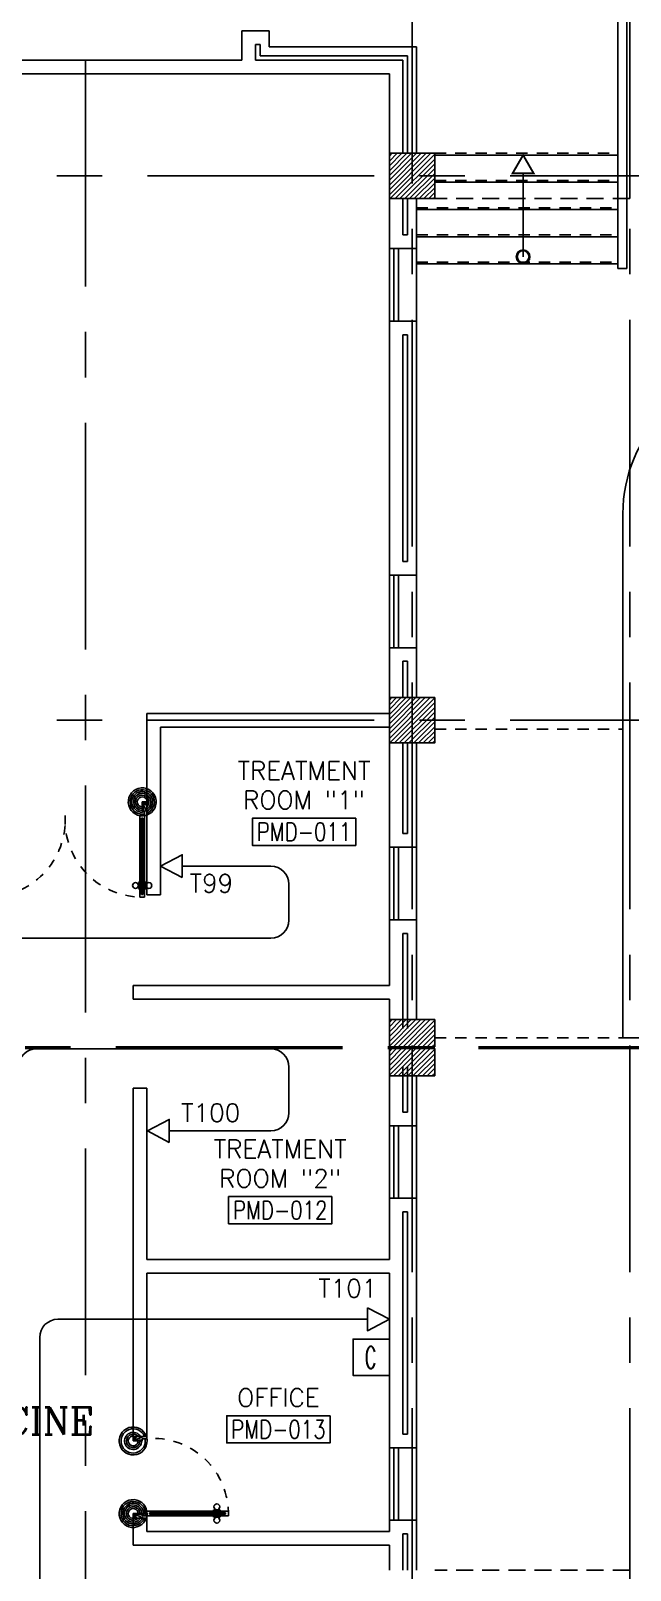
# Model space of a CAD drawing. Extents: x 0.8 to 94.1, y -6.1 to 84.2.
# Drawn here: x 77.59 to 84.2, y 34.72 to 51.69 of the extents above; entities that cross this region are included whole.
import ezdxf
from ezdxf.enums import TextEntityAlignment as Align

# ---------------------------------------------------------------- set-up
doc = ezdxf.new("R2010")
doc.units = 0
doc.header["$MEASUREMENT"] = 0
doc.header["$PDMODE"] = 3
doc.header["$PDSIZE"] = 0.1
for name, pattern in [('CENTERX2', [4, 2.5, -0.5, 0.5, -0.5]), ('HIDDEN', [0.375, 0.25, -0.125]), ('HIDDEN2', [0.1875, 0.125, -0.0625])]:
    doc.linetypes.add(name, pattern=pattern)
doc.layers.get('0').update_dxf_attribs({"color": 11, "linetype": 'CONTINUOUS'})
doc.layers.get('DEFPOINTS').update_dxf_attribs({"color": 11, "linetype": 'CONTINUOUS'})
for name, color, linetype in [('AX-DIM', 11, 'CONTINUOUS'), ('AXES', 11, 'CENTERX2'), ('CANOPY-LN', 11, 'CONTINUOUS'), ('COL', 11, 'CONTINUOUS'), ('DOOR', 11, 'CONTINUOUS'), ('E-CO', 6, 'CONTINUOUS'), ('E-TEL', 4, 'CONTINUOUS'), ('E-TEXT', 2, 'CONTINUOUS'), ('E-WIRE', 4, 'CONTINUOUS'), ('Handrail', 11, 'CONTINUOUS'), ('HAT', 11, 'CONTINUOUS'), ('HIDDEN', 11, 'HIDDEN2'), ('INSUL', 11, 'CONTINUOUS'), ('RM-BOX', 11, 'CONTINUOUS'), ('RM-NAME', 11, 'CONTINUOUS'), ('RM-NO', 11, 'CONTINUOUS'), ('STR', 11, 'CONTINUOUS'), ('WALL', 11, 'CONTINUOUS'), ('WIN', 11, 'CONTINUOUS')]:
    doc.layers.add(name, color=color, linetype=linetype)
doc.styles.add('ROMANC', font='romanc', dxfattribs={"height": 0.1})
doc.styles.add('ROMANS', font='ROMANS.shx', dxfattribs={"width": 0.6})
doc.styles.get("Standard").update_dxf_attribs({"font": 'TXT.shx'})
doc.dimstyles.new('STANDARD in', dxfattribs={"dimtxt": 0.2, "dimasz": 0.1, "dimexe": 0.07, "dimexo": 0.05, "dimgap": 0.1, "dimtad": 1, "dimdec": 0, "dimlfac": 1000, "dimzin": 0, "dimdsep": 46, "dimtxsty": 'ROMANS', "dimblk": 'ARCHTICK', "dimcen": 0.05, "dimdle": 0.05, "dimclrd": 7, "dimclre": 7, "dimclrt": 2, "dimadec": 0, "dimazin": 0, "dimtfac": 1, "dimtdec": 0, "dimtmove": 2, "dimatfit": 3, "dimldrblk": 'ARCHTICK', "dimfxl": 0, "dimtolj": 1, "dimtzin": 0, "dimarcsym": 0})

# ---------------------------------------------------------------- blocks, each defined once
blk = doc.blocks.new('_ARCHTICK')
at = {"color": 0, "linetype": 'ByBlock', "const_width": 0.15}
blk.add_lwpolyline([(-0.5, -0.5), (0.5, 0.5)], dxfattribs=at)
blk = doc.blocks.new('*D195')
at = {"layer": 'AX-DIM', "color": 7, "lineweight": -2}
for p, q in [((92.679, 71.989), (92.679, 12.569)), ((82.097, 71.939), (92.749, 71.939)), ((82.097, 12.619), (92.749, 12.619))]:
    blk.add_line(p, q, dxfattribs=at)
at = {"layer": 'DEFPOINTS', "color": 0}
for p in [(82.047, 71.939), (82.047, 12.619), (92.679, 12.619)]:
    blk.add_point(p, dxfattribs=at)
at = {"layer": 'AX-DIM', "color": 7, "lineweight": -2, "xscale": 0.1, "yscale": 0.1, "zscale": 0.1}
for p, rotation in [((92.679, 71.939), 90), ((92.679, 12.619), 270)]:
    blk.add_blockref('_ARCHTICK', p, dxfattribs=dict(at, rotation=rotation))
at = {"layer": 'AX-DIM', "color": 2, "insert": (92.479, 42.279), "char_height": 0.2, "attachment_point": 5, "rotation": 90, "style": 'ROMANS'}
blk.add_mtext('\\A1;59320', dxfattribs=at)
blk = doc.blocks.new('RM1')
at = {"layer": 'RM-BOX'}
blk.add_lwpolyline([(570, -200), (-570, -200), (-570, -500), (570, -500)], close=True, dxfattribs=at)
at = {"layer": 'RM-NAME', "style": 'ROMANS'}
for tag, p in [('ROOMNAME1', (0, 324)), ('ROOMNAME2', (0, 0))]:
    blk.add_attdef(tag, text='', height=200, dxfattribs=at).set_placement(p, align=Align.MIDDLE)
at = {"layer": 'RM-NO', "style": 'ROMANS', "width": 0.8}
blk.add_attdef('ROOMNO', text='', height=200, dxfattribs=at).set_placement((0, -350), align=Align.MIDDLE)
blk = doc.blocks.new('COL50')
at = {"layer": 'COL'}
blk.add_lwpolyline([(-250, 250), (-250, -250), (250, -250), (250, 250)], close=True, dxfattribs=at)
blk = doc.blocks.new('*X73')
at = {"color": 0}
for p, q in [((253129, 41951), (253578, 42401)), ((253129, 42004), (253525, 42401)), ((253129, 42057), (253472, 42401)), ((253129, 42110), (253419, 42401)), ((253129, 42163), (253366, 42401)), ((253129, 42216), (253313, 42401)), ((253129, 42269), (253260, 42401)), ((253129, 42322), (253207, 42401)), ((253129, 42375), (253154, 42401)), ((253129, 41898), (253629, 42398)), ((253185, 41901), (253629, 42345)), ((253238, 41901), (253629, 42292)), ((253291, 41901), (253629, 42239)), ((253344, 41901), (253629, 42186)), ((253397, 41901), (253629, 42133)), ((253450, 41901), (253629, 42080)), ((253503, 41901), (253629, 42027)), ((253556, 41901), (253629, 41974)), ((253609, 41901), (253629, 41921))]:
    blk.add_line(p, q, dxfattribs=at)
blk = doc.blocks.new('*X72')
at = {"color": 0}
for p, q in [((253129, 47944), (253586, 48401)), ((253129, 47997), (253533, 48401)), ((253129, 48050), (253480, 48401)), ((253129, 48103), (253427, 48401)), ((253129, 48156), (253374, 48401)), ((253129, 48209), (253321, 48401)), ((253129, 48262), (253268, 48401)), ((253129, 48315), (253214, 48401)), ((253129, 48368), (253161, 48401)), ((253139, 47901), (253629, 48391)), ((253192, 47901), (253629, 48338)), ((253245, 47901), (253629, 48285)), ((253298, 47901), (253629, 48232)), ((253351, 47901), (253629, 48179)), ((253404, 47901), (253629, 48126)), ((253457, 47901), (253629, 48073)), ((253510, 47901), (253629, 48020)), ((253563, 47901), (253629, 47967)), ((253616, 47901), (253629, 47914))]:
    blk.add_line(p, q, dxfattribs=at)
blk = doc.blocks.new('DOOR90')
at = {"layer": 'DOOR', "color": 7, "linetype": 'ByBlock'}
for p, q in [((-150, 0), (0, 0)), ((-150, 0), (-150, -25)), ((0, -50), (-114, 0)), ((0, -50), (-40, 0)), ((0, -50), (0, 0)), ((-1000, -25), (-1050, -25)), ((-1050, -75), (-1050, -25)), ((-1050, -25), (-1050, -75)), ((-1000, -75), (-1050, -75)), ((-1000, -42), (-1020, -42)), ((-1020, -42), (-1020, -58)), ((-1000, -58), (-1020, -58)), ((-1000, -25), (-1000, -42)), ((-1000, -58), (-1000, -75)), ((-878, -18), (-968, -18)), ((-968, -25), (-968, -18)), ((-968, -75), (-968, -82)), ((-878, -82), (-968, -82)), ((-955, -9), (-890, -9)), ((-955, -18), (-955, -9)), ((-955, -18), (-890, -18)), ((-955, -82), (-890, -82)), ((-955, -82), (-955, -91)), ((-955, -91), (-890, -91)), ((-890, -18), (-890, -9)), ((-890, -82), (-890, -91)), ((-878, -25), (-878, -18)), ((-878, -75), (-878, -82)), ((-200, -25), (-150, -25)), ((-200, -42), (-200, -25)), ((-180, -42), (-200, -42)), ((-200, -58), (-180, -58)), ((-200, -75), (-200, -58)), ((-150, -75), (-200, -75)), ((-180, -58), (-180, -42)), ((-150, -25), (-100, -25)), ((-150, -75), (-150, -25)), ((-100, -25), (-100, -50)), ((0, -50), (-100, -37)), ((-100, -50), (0, -50)), ((-150, -875), (-100, -875)), ((-150, -900), (-150, -875)), ((-150, -900), (0, -900)), ((0, -900), (-150, -900)), ((0, -850), (-114, -900)), ((-100, -875), (-100, -850)), ((0, -850), (-100, -863)), ((-100, -850), (0, -850)), ((0, -850), (-40, -900)), ((0, -850), (0, -900))]:
    blk.add_line(p, q, dxfattribs=at)
at = {"layer": 'DOOR', "linetype": 'ByBlock'}
for p, q in [((-200, -25), (-1000, -25)), ((-200, -42), (-1000, -42)), ((-200, -58), (-1000, -58)), ((-1000, -75), (-200, -75))]:
    blk.add_line(p, q, dxfattribs=at)
at = {"layer": 'DOOR', "color": 7, "linetype": 'ByBlock'}
for centre in [(-923, 24), (-923, -124)]:
    blk.add_circle(centre, 32.4, dxfattribs=at)
for centre, radius, start, end in [((0, -50), 154, 161.1053, 166.2858), ((0, -50), 94.4, 148.0182, 180), ((0, -50), 134, 158.1598, 169.28), ((0, -50), 114, 154.0838, 167.3774), ((0, -50), 74.4, 137.7764, 180), ((0, -50), 54.4, 113.2074, 180), ((0, -50), 34.4, 90, 180), ((0, -50), 14.4, 90, 180), ((0, -850), 154, 193.7142, 198.8947), ((0, -850), 134, 190.72, 201.8402), ((0, -850), 94.4, 180, 211.9818), ((0, -850), 74.4, 180, 222.2236), ((0, -850), 54.4, 180, 246.7926), ((0, -850), 34.4, 180, 270), ((0, -850), 14.4, 180, 270)]:
    blk.add_arc(centre, radius, start, end, dxfattribs=at)
at = {"layer": 'DOOR', "linetype": 'HIDDEN', "ltscale": 0.5}
blk.add_arc((-222, -50), 828, 178.2701, 275.003, dxfattribs=at)
blk = doc.blocks.new('A$C272A55A0')
at = {"layer": 'DOOR', "color": 0, "linetype": 'ByBlock'}
for p, q in [((0, 900), (0, 1050)), ((50, 1050), (0, 1050)), ((50, 950), (50, 1050)), ((1750, 950), (1750, 1050)), ((1750, 1050), (1800, 1050)), ((1800, 1050), (1800, 900)), ((0, 900), (25, 900)), ((25, 950), (50, 950)), ((25, 900), (25, 950)), ((75, 900), (25, 900)), ((25, 850), (25, 900)), ((42, 850), (25, 850)), ((58, 870), (42, 870)), ((42, 870), (42, 850)), ((58, 850), (58, 870)), ((75, 850), (58, 850)), ((75, 900), (75, 850)), ((1725, 900), (1775, 900)), ((1725, 900), (1725, 850)), ((1725, 850), (1742, 850)), ((1742, 870), (1758, 870)), ((1742, 850), (1742, 870)), ((1775, 950), (1750, 950)), ((1758, 870), (1758, 850)), ((1758, 850), (1775, 850)), ((1775, 900), (1775, 950)), ((1800, 900), (1775, 900)), ((1775, 850), (1775, 900)), ((1725, 173), (1718, 173)), ((1718, 173), (1718, 83)), ((1775, 173), (1782, 173)), ((1782, 173), (1782, 83)), ((25, 50), (42, 50)), ((25, 50), (25, 0)), ((25, 0), (75, 0)), ((75, 0), (25, 0)), ((42, 50), (42, 30)), ((42, 30), (58, 30)), ((58, 50), (75, 50)), ((58, 50), (58, 30)), ((75, 50), (75, 0)), ((1718, 160), (1709, 160)), ((1709, 95), (1709, 160)), ((1718, 95), (1709, 95)), ((1718, 95), (1718, 160)), ((1725, 83), (1718, 83)), ((1742, 50), (1725, 50)), ((1725, 50), (1725, 0)), ((1775, 0), (1725, 0)), ((1725, 0), (1775, 0)), ((1742, 50), (1742, 30)), ((1758, 30), (1742, 30)), ((1775, 50), (1758, 50)), ((1758, 50), (1758, 30)), ((1775, 83), (1782, 83)), ((1775, 50), (1775, 0)), ((1782, 160), (1791, 160)), ((1782, 95), (1782, 160)), ((1782, 95), (1791, 95)), ((1791, 95), (1791, 160))]:
    blk.add_line(p, q, dxfattribs=at)
at = {"layer": 'DOOR', "color": 9, "linetype": 'ByBlock'}
for p, q in [((50, 1050), (0, 1010)), ((50, 1050), (0, 937)), ((50, 1050), (37, 950)), ((1750, 1050), (1800, 1010)), ((1750, 1050), (1800, 937)), ((1750, 1050), (1763, 950))]:
    blk.add_line(p, q, dxfattribs=at)
at = {"layer": 'DOOR', "linetype": 'ByBlock'}
for p, q in [((25, 850), (25, 50)), ((42, 850), (42, 50)), ((58, 850), (58, 50)), ((75, 50), (75, 850)), ((1725, 50), (1725, 850)), ((1742, 850), (1742, 50)), ((1758, 850), (1758, 50)), ((1775, 850), (1775, 50))]:
    blk.add_line(p, q, dxfattribs=at)
at = {"layer": 'DOOR', "color": 0, "linetype": 'ByBlock'}
for centre in [(1676, 128), (1824, 128)]:
    blk.add_circle(centre, 32.4, dxfattribs=at)
at = {"layer": 'DOOR', "color": 9, "linetype": 'ByBlock'}
for centre, radius, start, end in [((50, 1050), 54.4, 203.2074, 270), ((50, 1050), 34.4, 180, 270), ((50, 1050), 14.4, 180, 270), ((1750, 1050), 14.4, 270, 0), ((1750, 1050), 34.4, 270, 0), ((1750, 1050), 54.4, 270, 336.7926), ((50, 1050), 74.4, 227.7764, 270), ((50, 1050), 94.4, 238.0182, 270), ((50, 1050), 114, 244.0838, 257.3774), ((50, 1050), 134, 248.1598, 259.28), ((50, 1050), 154, 251.1053, 256.2858), ((1750, 1050), 74.4, 270, 312.2236), ((1750, 1050), 94.4, 270, 301.9818), ((1750, 1050), 114, 282.6226, 295.9162), ((1750, 1050), 134, 280.72, 291.8402), ((1750, 1050), 154, 283.7142, 288.8947)]:
    blk.add_arc(centre, radius, start, end, dxfattribs=at)
at = {"layer": 'DOOR', "linetype": 'HIDDEN', "ltscale": 0.5}
for centre, start, end in [((50, 851), 268.3174, 3.2965), ((1750, 851), 176.7035, 271.6826)]:
    blk.add_arc(centre, 851, start, end, dxfattribs=at)
at = {"layer": 'WALL', "linetype": 'ByBlock'}
blk.add_line((1800, 900), (1800, 1050), dxfattribs=at)

msp = doc.modelspace()

# ---------------------------------------------------------------- hatches: boundary and pattern name
at = {"layer": 'HAT'}
h = msp.add_hatch(dxfattribs=at)
h.set_pattern_fill('ANSI31', color=256, scale=0.3, style=0)
h.set_pattern_definition([(45, (-386.028534, 1.958326), (-0.0265165043, 0.0265165043), [])])
h.paths.add_polyline_path([(81.7967, 40.7893), (81.5467, 40.7893), (81.5467, 40.4893), (81.7967, 40.4893)])
h.paths.add_polyline_path([(82.0467, 40.7893), (81.7967, 40.7893), (81.7967, 40.4893), (82.0467, 40.4893)])
h = msp.add_hatch(dxfattribs=at)
h.set_pattern_fill('ANSI31', color=256, scale=0.3, style=0)
h.set_pattern_definition([(45, (-386.028534, 1.638326), (-0.0265165043, 0.0265165043), [])])
h.paths.add_polyline_path([(81.7967, 40.4693), (81.5467, 40.4693), (81.5467, 40.1693), (81.7967, 40.1693)])
h.paths.add_polyline_path([(82.0467, 40.4693), (81.7967, 40.4693), (81.7967, 40.1693), (82.0467, 40.1693)])

# ---------------------------------------------------------------- linework, layer by layer
at = {"layer": 'AXES'}
for p, q in [((81.7967, 6.005), (81.7967, 83.5441)), ((84.1967, 6.005), (84.1967, 83.5441)), ((78.1967, 12.8693), (78.1967, 71.6893)), ((93.3795, 50.0893), (23.5567, 50.0893)), ((93.3795, 44.0893), (23.5567, 44.0893)), ((93.0295, 40.4893), (23.5567, 40.4893)), ((93.0295, 40.4693), (23.5567, 40.4693))]:
    msp.add_line(p, q, dxfattribs=at)
at = {"layer": 'CANOPY-LN', "linetype": 'HIDDEN2', "ltscale": 1.5}
for p, q in [((84.1967, 49.8393), (84.1967, 57.5393)), ((84.1967, 49.8393), (82.0467, 49.8393)), ((84.1967, 34.7193), (82.0467, 34.7193)), ((84.1967, 27.0193), (84.1967, 34.7193))]:
    msp.add_line(p, q, dxfattribs=at)
at = {"layer": 'COL'}
for points in [[(81.5467, 40.7893), (82.0467, 40.7893), (82.0467, 40.4893), (81.5467, 40.4893)], [(81.5467, 40.4693), (82.0467, 40.4693), (82.0467, 40.1693), (81.5467, 40.1693)]]:
    msp.add_lwpolyline(points, close=True, dxfattribs=at)
at = {"layer": 'E-CO', "color": 4}
msp.add_lwpolyline([(81.5467, 37.2667), (81.1467, 37.2667), (81.1467, 36.8667), (81.5467, 36.8667)], close=True, dxfattribs=at)
at = {"layer": 'E-TEL', "color": 4}
for points in [[(79.2639, 42.3545), (79.2639, 42.607), (79.0217, 42.4808), (79.0217, 42.4808)], [(79.1202, 39.4358), (79.1202, 39.6883), (78.8781, 39.5621), (78.8781, 39.5621)], [(81.3045, 37.6121), (81.3045, 37.3595), (81.5467, 37.4858), (81.5467, 37.4858)]]:
    msp.add_lwpolyline(points, close=True, dxfattribs=at)
at = {"layer": 'E-WIRE', "color": 4}
for p, q in [((79.2639, 42.4808), (80.2392, 42.4808)), ((80.4392, 42.2808), (80.4392, 41.8864)), ((80.2392, 41.6864), (72.512, 41.6864)), ((80.2392, 40.4666), (77.6564, 40.4666)), ((80.4392, 39.7621), (80.4392, 40.2666)), ((79.1202, 39.5621), (80.2392, 39.5621)), ((81.3045, 37.4858), (77.891, 37.4858)), ((77.691, 28.856), (77.691, 37.2858))]:
    msp.add_line(p, q, dxfattribs=at)
for centre, start, end in [((80.2392, 42.2808), 0, 90), ((80.2392, 41.8864), 270, 0), ((77.6564, 40.2666), 90, 180), ((80.2392, 40.2666), 0, 90), ((80.2392, 39.7621), 270, 0), ((77.891, 37.2858), 90, 180)]:
    msp.add_arc(centre, 0.2, start, end, dxfattribs=at)
at = {"layer": 'Handrail'}
for p, q in [((84.0667, 49.0686), (84.0667, 53.4643)), ((84.1667, 49.0686), (84.1667, 53.4643)), ((84.0667, 49.0686), (84.1667, 49.0686))]:
    msp.add_line(p, q, dxfattribs=at)
at = {"layer": 'HIDDEN'}
for p, q in [((82.0467, 43.9893), (84.1217, 43.9893)), ((82.0467, 40.5893), (84.1217, 40.5893))]:
    msp.add_line(p, q, dxfattribs=at)
at = {"layer": 'INSUL'}
for p, q in [((80.0717, 51.5377), (80.0717, 51.3643)), ((80.0717, 51.5377), (80.1217, 51.5377)), ((80.1217, 51.5377), (80.1217, 51.4143)), ((81.6967, 51.3643), (80.0717, 51.3643)), ((81.7467, 51.4143), (80.1217, 51.4143)), ((81.6967, 50.3393), (81.6967, 51.3643)), ((81.7467, 50.3393), (81.7467, 51.4143)), ((81.6967, 49.8393), (81.6967, 49.4393)), ((81.7467, 49.8393), (81.7467, 49.4393)), ((81.7467, 49.4393), (81.6967, 49.4393)), ((81.7467, 48.3393), (81.6967, 48.3393)), ((81.6967, 48.3393), (81.6967, 45.8393)), ((81.7467, 48.3393), (81.7467, 45.8393)), ((81.7467, 45.8393), (81.6967, 45.8393)), ((81.7467, 44.7393), (81.6967, 44.7393)), ((81.6967, 44.3393), (81.6967, 44.7393)), ((81.7467, 44.3393), (81.7467, 44.7393)), ((81.6967, 43.8393), (81.6967, 42.8393)), ((81.7467, 43.8393), (81.7467, 42.8393)), ((81.7467, 42.8393), (81.6967, 42.8393)), ((81.7467, 41.7393), (81.6967, 41.7393)), ((81.6967, 41.7393), (81.6967, 40.6893)), ((81.7467, 41.7393), (81.7467, 40.6893)), ((81.6967, 40.2693), (81.6967, 39.7693)), ((81.7467, 40.2693), (81.7467, 39.7693)), ((81.7467, 39.7693), (81.6967, 39.7693)), ((81.7467, 38.6693), (81.6967, 38.6693)), ((81.6967, 38.6693), (81.6967, 36.2193)), ((81.7467, 38.6693), (81.7467, 36.2193)), ((81.7467, 36.2193), (81.6967, 36.2193)), ((81.6967, 34.7193), (81.6967, 35.1193)), ((81.7467, 35.1193), (81.6967, 35.1193)), ((81.7467, 34.7193), (81.7467, 35.1193))]:
    msp.add_line(p, q, dxfattribs=at)
at = {"layer": 'STR', "linetype": 'HIDDEN2'}
for p, q in [((82.0467, 50.3393), (84.0667, 50.3393)), ((82.0467, 50.0393), (84.0667, 50.0393)), ((81.8467, 49.7393), (84.0667, 49.7393)), ((81.8467, 49.4393), (84.0667, 49.4393)), ((81.8467, 49.1393), (84.0667, 49.1393))]:
    msp.add_line(p, q, dxfattribs=at)
at = {"layer": 'STR'}
for p, q in [((82.0467, 50.3193), (84.0667, 50.3193)), ((83.0217, 49.1993), (83.0217, 50.1193)), ((82.0467, 50.0193), (84.0667, 50.0193)), ((81.8467, 49.7193), (84.0667, 49.7193)), ((81.8467, 49.4193), (84.0667, 49.4193)), ((81.8467, 49.1193), (84.0667, 49.1193))]:
    msp.add_line(p, q, dxfattribs=at)
at = {"layer": 'STR', "const_width": 0.0215}
msp.add_lwpolyline([(83.1372, 50.1193), (82.9062, 50.1193), (83.0217, 50.3193)], close=True, dxfattribs=at)
at = {"layer": 'STR'}
for radius in [0.075, 0.065]:
    msp.add_circle((83.0217, 49.1993), radius, dxfattribs=at)
at = {"layer": 'WALL'}
for p, q in [((79.9217, 51.6897), (80.2217, 51.6897)), ((79.9217, 51.6897), (79.9217, 51.3643)), ((80.2217, 51.6897), (80.2217, 51.5143)), ((81.8467, 51.5143), (80.2217, 51.5143)), ((81.8467, 50.3393), (81.8467, 51.5143)), ((79.9217, 51.3643), (74.3467, 51.3643)), ((81.5467, 51.2143), (74.4967, 51.2143)), ((81.5467, 50.3393), (81.5467, 51.2143)), ((81.5467, 49.8393), (81.5467, 49.2893)), ((81.8467, 49.8393), (81.8467, 49.2893)), ((81.8467, 49.2893), (81.5467, 49.2893)), ((81.8467, 48.4893), (81.5467, 48.4893)), ((81.5467, 48.4893), (81.5467, 45.6893)), ((81.8467, 48.4893), (81.8467, 45.6893)), ((84.1217, 46.3649), (84.1217, 40.5893)), ((81.8467, 45.6893), (81.5467, 45.6893)), ((81.8467, 44.8893), (81.5467, 44.8893)), ((81.5467, 44.3393), (81.5467, 44.8893)), ((81.8467, 44.3393), (81.8467, 44.8893)), ((81.5467, 44.1643), (78.8717, 44.1643)), ((78.8717, 44.1643), (78.8717, 42.1643)), ((81.5467, 44.0143), (79.0217, 44.0143)), ((79.0217, 44.0143), (79.0217, 42.1643)), ((81.5467, 43.8393), (81.5467, 42.6893)), ((81.8467, 43.8393), (81.8467, 42.6893)), ((81.8467, 42.6893), (81.5467, 42.6893)), ((79.0217, 42.1643), (78.8717, 42.1643)), ((81.5467, 41.8893), (81.5467, 41.1643)), ((81.8467, 41.8893), (81.5467, 41.8893)), ((81.8467, 41.8893), (81.8467, 40.7893)), ((81.5467, 41.1643), (78.7217, 41.1643)), ((78.7217, 41.1643), (78.7217, 41.0143)), ((81.5467, 41.0143), (78.7217, 41.0143)), ((81.5467, 41.0143), (81.5467, 40.7893)), ((84.1217, 40.5893), (84.6967, 40.5893)), ((81.5467, 40.1693), (81.5467, 39.6193)), ((81.8467, 40.1693), (81.8467, 39.6193)), ((78.8717, 40.0343), (78.7217, 40.0343)), ((78.7217, 40.0343), (78.7217, 36.1943)), ((78.8717, 40.0343), (78.8717, 38.1443)), ((81.8467, 39.6193), (81.5467, 39.6193)), ((81.8467, 38.8193), (81.5467, 38.8193)), ((81.5467, 38.8193), (81.5467, 38.1443)), ((81.8467, 38.8193), (81.8467, 36.0693)), ((81.5467, 38.1443), (78.8717, 38.1443)), ((81.5467, 37.9943), (78.8717, 37.9943)), ((78.8717, 37.9943), (78.8717, 36.1943)), ((81.5467, 37.9943), (81.5467, 36.0693)), ((78.8717, 36.1943), (78.7217, 36.1943)), ((81.8467, 36.0693), (81.5467, 36.0693)), ((78.7217, 35.2943), (78.7217, 34.9943)), ((78.8717, 35.2943), (78.7217, 35.2943)), ((78.8717, 35.2943), (78.8717, 35.1443)), ((81.5467, 35.1443), (78.8717, 35.1443)), ((81.8467, 35.2693), (81.5467, 35.2693)), ((81.5467, 35.1443), (81.5467, 35.2693)), ((81.8467, 34.7193), (81.8467, 35.2693)), ((81.5467, 34.9943), (78.7217, 34.9943)), ((81.5467, 34.7193), (81.5467, 34.9943))]:
    msp.add_line(p, q, dxfattribs=at)
msp.add_arc((85.6967, 46.3649), 1.575, 0, 180, dxfattribs=at)
at = {"layer": 'WIN'}
for p, q in [((81.5467, 49.2893), (81.5467, 48.4893)), ((81.5967, 49.2893), (81.5967, 48.4893)), ((81.6467, 49.2893), (81.6467, 48.4893)), ((81.8467, 49.2893), (81.8467, 48.4893)), ((81.5467, 45.6893), (81.5467, 44.8893)), ((81.5967, 45.6893), (81.5967, 44.8893)), ((81.6467, 45.6893), (81.6467, 44.8893)), ((81.8467, 45.6893), (81.8467, 44.8893)), ((81.5467, 42.6893), (81.5467, 41.8893)), ((81.5967, 42.6893), (81.5967, 41.8893)), ((81.6467, 42.6893), (81.6467, 41.8893)), ((81.8467, 42.6893), (81.8467, 41.8893)), ((81.5467, 39.6193), (81.5467, 38.8193)), ((81.5967, 39.6193), (81.5967, 38.8193)), ((81.6467, 39.6193), (81.6467, 38.8193)), ((81.8467, 39.6193), (81.8467, 38.8193)), ((81.5467, 36.0693), (81.5467, 35.2693)), ((81.5967, 36.0693), (81.5967, 35.2693)), ((81.6467, 36.0693), (81.6467, 35.2693)), ((81.8467, 36.0693), (81.8467, 35.2693))]:
    msp.add_line(p, q, dxfattribs=at)

# ---------------------------------------------------------------- block references
at = {"layer": 'COL', "xscale": -0.001000000047497451, "yscale": 0.0009999999892897904, "zscale": 0.001}
for p in [(81.7967, 50.0893), (81.7967, 44.0893)]:
    msp.add_blockref('COL50', p, dxfattribs=at)
at = {"layer": 'DOOR', "color": 0, "xscale": 0.001000000047497451, "yscale": 0.0009999999892897904, "zscale": 0.001}
msp.add_blockref('A$C272A55A0', (77.0717, 42.1395), dxfattribs=at)
at = {"layer": 'DOOR', "xscale": 0.001000000047497451, "yscale": 0.0009999999892897904, "zscale": 0.001, "rotation": 180}
msp.add_blockref('DOOR90', (78.7217, 35.2943), dxfattribs=at)
at = {"layer": 'HAT', "xscale": 0.001000000047497451, "yscale": 0.0009999999892897904, "zscale": 0.001}
for name in ['*X72', '*X73']:
    msp.add_blockref(name, (-171.5819, 1.9383), dxfattribs=at)
for p, values in [((80.6061, 43.2093), {'ROOMNO': 'PMD-011', 'ROOMNAME2': 'ROOM "1"', 'ROOMNAME1': 'TREATMENT'}), ((80.3433, 39.038), {'ROOMNO': 'PMD-012', 'ROOMNAME2': 'ROOM "2"', 'ROOMNAME1': 'TREATMENT'}), ((80.3235, 36.6224), {'ROOMNO': 'PMD-013', 'ROOMNAME2': 'OFFICE'})]:
    msp.add_blockref('RM1', p, dxfattribs=at).add_auto_attribs(values)

# ---------------------------------------------------------------- texts
at = {"layer": 'E-CO', "color": 2, "style": 'ROMANS', "width": 0.6}
msp.add_text('C', height=0.24, dxfattribs=at).set_placement((81.2751, 36.944))
at = {"layer": 'E-TEXT', "color": 4}
for s, p in [('T99', (79.3443, 42.1918)), ('T100', (79.2509, 39.6622)), ('T101', (80.7626, 37.7272))]:
    msp.add_text(s, height=0.2, dxfattribs=at).set_placement(p)
at = {"layer": 'RM-NAME', "style": 'ROMANC'}
msp.add_text('PHYSICAL MEDICINE', height=0.3, dxfattribs=at).set_placement((76.1821, 36.3664), align=Align.MIDDLE)

# ---------------------------------------------------------------- dimensions: what is measured, and where the dimension line sits
at = {"layer": 'AX-DIM'}
dim = msp.add_linear_dim(base=(92.6795, 12.6193), p1=(82.0467, 71.9393), p2=(82.0467, 12.6193), angle=270, dimstyle='STANDARD in', dxfattribs=at)
dim.commit()
dim.dimension.update_dxf_attribs({"geometry": '*D195', "text_midpoint": (92.4795, 42.2793)})

doc.saveas('drawing.dxf')
